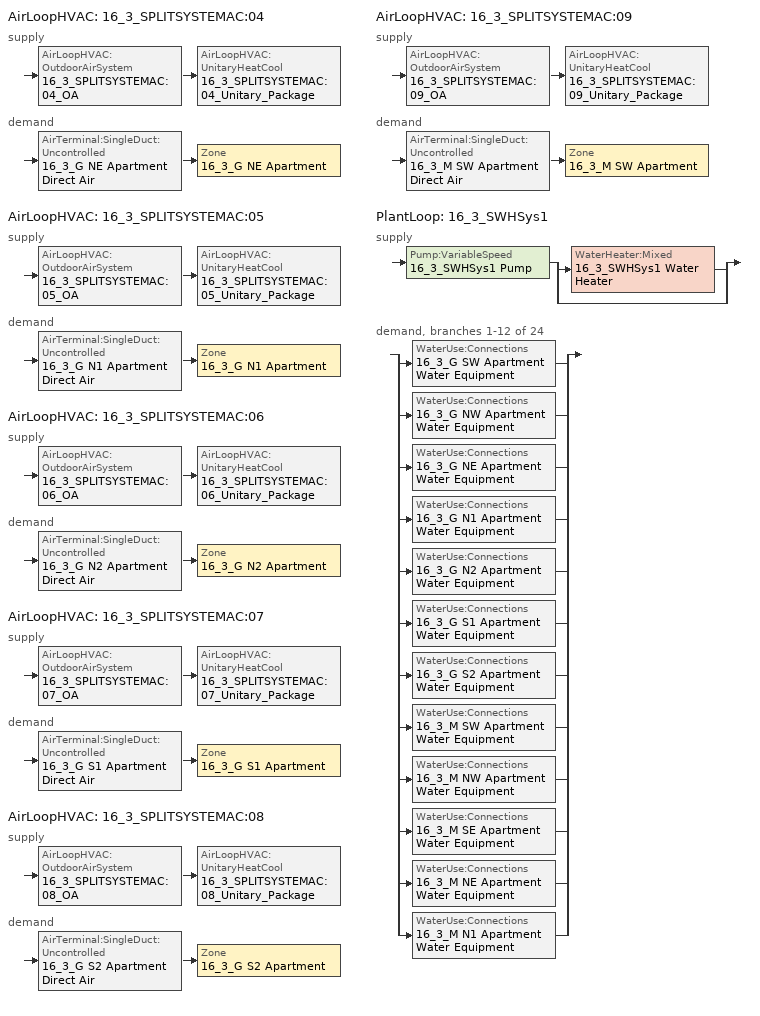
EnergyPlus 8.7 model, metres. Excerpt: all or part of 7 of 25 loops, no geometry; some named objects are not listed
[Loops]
AirLoopHVAC '16_3_SPLITSYSTEMAC:04'
 supply: AirLoopHVAC:OutdoorAirSystem '16_3_SPLITSYSTEMAC:04_OA' > AirLoopHVAC:UnitaryHeatCool '16_3_SPLITSYSTEMAC:04_Unitary_Package'
 demand: AirTerminal:SingleDuct:Uncontrolled '16_3_G NE Apartment Direct Air' > Zone '16_3_G NE Apartment'
AirLoopHVAC '16_3_SPLITSYSTEMAC:05'
 supply: AirLoopHVAC:OutdoorAirSystem '16_3_SPLITSYSTEMAC:05_OA' > AirLoopHVAC:UnitaryHeatCool '16_3_SPLITSYSTEMAC:05_Unitary_Package'
 demand: AirTerminal:SingleDuct:Uncontrolled '16_3_G N1 Apartment Direct Air' > Zone '16_3_G N1 Apartment'
AirLoopHVAC '16_3_SPLITSYSTEMAC:06'
 supply: AirLoopHVAC:OutdoorAirSystem '16_3_SPLITSYSTEMAC:06_OA' > AirLoopHVAC:UnitaryHeatCool '16_3_SPLITSYSTEMAC:06_Unitary_Package'
 demand: AirTerminal:SingleDuct:Uncontrolled '16_3_G N2 Apartment Direct Air' > Zone '16_3_G N2 Apartment'
AirLoopHVAC '16_3_SPLITSYSTEMAC:07'
 supply: AirLoopHVAC:OutdoorAirSystem '16_3_SPLITSYSTEMAC:07_OA' > AirLoopHVAC:UnitaryHeatCool '16_3_SPLITSYSTEMAC:07_Unitary_Package'
 demand: AirTerminal:SingleDuct:Uncontrolled '16_3_G S1 Apartment Direct Air' > Zone '16_3_G S1 Apartment'
AirLoopHVAC '16_3_SPLITSYSTEMAC:08'
 supply: AirLoopHVAC:OutdoorAirSystem '16_3_SPLITSYSTEMAC:08_OA' > AirLoopHVAC:UnitaryHeatCool '16_3_SPLITSYSTEMAC:08_Unitary_Package'
 demand: AirTerminal:SingleDuct:Uncontrolled '16_3_G S2 Apartment Direct Air' > Zone '16_3_G S2 Apartment'
AirLoopHVAC '16_3_SPLITSYSTEMAC:09'
 supply: AirLoopHVAC:OutdoorAirSystem '16_3_SPLITSYSTEMAC:09_OA' > AirLoopHVAC:UnitaryHeatCool '16_3_SPLITSYSTEMAC:09_Unitary_Package'
 demand: AirTerminal:SingleDuct:Uncontrolled '16_3_M SW Apartment Direct Air' > Zone '16_3_M SW Apartment'
PlantLoop '16_3_SWHSys1'
 supply: Pump:VariableSpeed '16_3_SWHSys1 Pump' > split
  | WaterHeater:Mixed '16_3_SWHSys1 Water Heater'
  | bypass
 demand, branches 1-12 of 24: split
  | WaterUse:Connections '16_3_G SW Apartment Water Equipment'
  | WaterUse:Connections '16_3_G NW Apartment Water Equipment'
  | WaterUse:Connections '16_3_G NE Apartment Water Equipment'
  | WaterUse:Connections '16_3_G N1 Apartment Water Equipment'
  | WaterUse:Connections '16_3_G N2 Apartment Water Equipment'
  | WaterUse:Connections '16_3_G S1 Apartment Water Equipment'
  | WaterUse:Connections '16_3_G S2 Apartment Water Equipment'
  | WaterUse:Connections '16_3_M SW Apartment Water Equipment'
  | WaterUse:Connections '16_3_M NW Apartment Water Equipment'
  | WaterUse:Connections '16_3_M SE Apartment Water Equipment'
  | WaterUse:Connections '16_3_M NE Apartment Water Equipment'
  | WaterUse:Connections '16_3_M N1 Apartment Water Equipment'
[DesignSpecification:OutdoorAir] Outdoor Air Method=Flow/Zone; Outdoor Air Flow per Person {m3/s-person}=0; Outdoor Air Flow per Zone Floor Area {m3/s-m2}=0; Outdoor Air Flow per Zone {m3/s}=0.04248
16_3_SZ DSOA G N1 Apartment; 16_3_SZ DSOA G N2 Apartment; 16_3_SZ DSOA G NE Apartment; 16_3_SZ DSOA G S1 Apartment; 16_3_SZ DSOA G S2 Apartment; 16_3_SZ DSOA M SW Apartment
[Sizing:Zone] Zone Cooling Design Supply Air Temperature Input Method=SupplyAirTemperature; Zone Heating Design Supply Air Temperature Input Method=SupplyAirTemperature; Zone Heating Design Supply Air Temperature {C}=40; Zone Cooling Design Supply Air Humidity Ratio {kgWater/kgDryAir}=0.0085; Zone Heating Design Supply Air Humidity Ratio {kgWater/kgDryAir}=0.008; Cooling Design Air Flow Method=DesignDayWithLimit; Cooling Minimum Air Flow {m3/s}=0; Cooling Minimum Air Flow Fraction=0; Heating Design Air Flow Method=DesignDay; Heating Design Air Flow Rate {m3/s}=0
Name | Zone Cooling Design Supply Air Temperature {C} | Design Specification Outdoor Air Object
16_3_G N1 Apartment | 11.1 | 16_3_SZ DSOA G N1 Apartment
16_3_G N2 Apartment | 11.1 | 16_3_SZ DSOA G N2 Apartment
16_3_G NE Apartment | 11.1 | 16_3_SZ DSOA G NE Apartment
16_3_G S1 Apartment | 11.1 | 16_3_SZ DSOA G S1 Apartment
16_3_G S2 Apartment | 11.1 | 16_3_SZ DSOA G S2 Apartment
16_3_M SW Apartment | 14 | 16_3_SZ DSOA M SW Apartment
[Sizing:System] Type of Load to Size On=Sensible; Design Outdoor Air Flow Rate {m3/s}=AUTOSIZE; Central Heating Maximum System Air Flow Ratio=1; Preheat Design Temperature {C}=7; Preheat Design Humidity Ratio {kgWater/kgDryAir}=0.008; Precool Design Temperature {C}=11.1; Precool Design Humidity Ratio {kgWater/kgDryAir}=0.008; Central Cooling Design Supply Air Temperature {C}=11.1; Central Heating Design Supply Air Temperature {C}=40; Type of Zone Sum to Use=NonCoincident; 100% Outdoor Air in Cooling=No; 100% Outdoor Air in Heating=No; Central Cooling Design Supply Air Humidity Ratio {kgWater/kgDryAir}=0.0085; Central Heating Design Supply Air Humidity Ratio {kgWater/kgDryAir}=0.008; Cooling Supply Air Flow Rate Method=DesignDay; Cooling Supply Air Flow Rate {m3/s}=0; Heating Supply Air Flow Rate Method=DesignDay; Heating Supply Air Flow Rate {m3/s}=0; Zone Maximum Outdoor Air Fraction=1; Cooling Design Capacity Method=CoolingDesignCapacity; Cooling Design Capacity {W}=autosize; Heating Design Capacity Method=HeatingDesignCapacity; Heating Design Capacity {W}=autosize; Central Cooling Capacity Control Method=VAV
16_3_SPLITSYSTEMAC:04; 16_3_SPLITSYSTEMAC:05; 16_3_SPLITSYSTEMAC:06; 16_3_SPLITSYSTEMAC:07; 16_3_SPLITSYSTEMAC:08; 16_3_SPLITSYSTEMAC:09
[Sizing:Plant]
16_3_SWHSys1: Loop Type=Heating; Design Loop Exit Temperature {C}=55; Loop Design Temperature Difference {deltaC}=5
[ZoneControl:Thermostat] Control Type Schedule=16_Dual Zone Control Type Sched
Name | Zone or ZoneList | Control 1
16_3_G N1 Apartment Thermostat | 16_3_G N1 Apartment | 16_3_G N1 Apartment DualSPSched
16_3_G N2 Apartment Thermostat | 16_3_G N2 Apartment | 16_3_G N2 Apartment DualSPSched
16_3_G NE Apartment Thermostat | 16_3_G NE Apartment | 16_3_G NE Apartment DualSPSched
16_3_G S1 Apartment Thermostat | 16_3_G S1 Apartment | 16_3_G S1 Apartment DualSPSched
16_3_G S2 Apartment Thermostat | 16_3_G S2 Apartment | 16_3_G S2 Apartment DualSPSched
16_3_M SW Apartment Thermostat | 16_3_M SW Apartment | 16_3_M SW Apartment DualSPSched
[ThermostatSetpoint:DualSetpoint] Heating Setpoint Temperature Schedule=16_APT_HTGSETP_SCH; Cooling Setpoint Temperature Schedule=16_APT_CLGSETP_SCH
16_3_G N1 Apartment DualSPSched; 16_3_G N2 Apartment DualSPSched; 16_3_G NE Apartment DualSPSched; 16_3_G S1 Apartment DualSPSched; 16_3_G S2 Apartment DualSPSched; 16_3_M SW Apartment DualSPSched
[AirTerminal:SingleDuct:Uncontrolled] Availability Schedule=16_ALWAYS_ON; Maximum Air Flow Rate {m3/s}=AUTOSIZE
16_3_G N1 Apartment Direct Air; 16_3_G N2 Apartment Direct Air; 16_3_G NE Apartment Direct Air; 16_3_G S1 Apartment Direct Air; 16_3_G S2 Apartment Direct Air; 16_3_M SW Apartment Direct Air
[Zone equipment]
16_3_G N1 Apartment: 16_3_G N1 Apartment Direct Air
16_3_G N2 Apartment: 16_3_G N2 Apartment Direct Air
16_3_G NE Apartment: 16_3_G NE Apartment Direct Air
16_3_G S1 Apartment: 16_3_G S1 Apartment Direct Air
16_3_G S2 Apartment: 16_3_G S2 Apartment Direct Air
16_3_M SW Apartment: 16_3_M SW Apartment Direct Air
[Fan:OnOff] Availability Schedule=16_ALWAYS_ON; Fan Total Efficiency=0.53625; Pressure Rise {Pa}=550; Maximum Flow Rate {m3/s}=AUTOSIZE; Motor Efficiency=0.825; Motor In Airstream Fraction=1
16_3_SPLITSYSTEMAC:04_Unitary_Package_fan; 16_3_SPLITSYSTEMAC:05_Unitary_Package_fan; 16_3_SPLITSYSTEMAC:06_Unitary_Package_fan; 16_3_SPLITSYSTEMAC:07_Unitary_Package_fan; 16_3_SPLITSYSTEMAC:08_Unitary_Package_fan; 16_3_SPLITSYSTEMAC:09_Unitary_Package_fan
[Coil:Cooling:DX:SingleSpeed] Availability Schedule=16_CoolingCoilAvailSched; Gross Rated Total Cooling Capacity {W}=AUTOSIZE; Gross Rated Sensible Heat Ratio=AUTOSIZE; Gross Rated Cooling COP {W/W}=3.66668; Rated Air Flow Rate {m3/s}=AUTOSIZE; Total Cooling Capacity Function of Temperature Curve=16_3_Cool-Cap-fT; Total Cooling Capacity Function of Flow Fraction Curve=16_3_ConstantCubic; Energy Input Ratio Function of Temperature Curve=16_3_Cool-EIR-fT; Energy Input Ratio Function of Flow Fraction Curve=16_3_ConstantCubic; Part Load Fraction Correlation Curve=16_3_Cool-PLF-fPLR
16_3_SPLITSYSTEMAC:04_Unitary_Package_CoolCoil; 16_3_SPLITSYSTEMAC:05_Unitary_Package_CoolCoil; 16_3_SPLITSYSTEMAC:06_Unitary_Package_CoolCoil; 16_3_SPLITSYSTEMAC:07_Unitary_Package_CoolCoil; 16_3_SPLITSYSTEMAC:08_Unitary_Package_CoolCoil; 16_3_SPLITSYSTEMAC:09_Unitary_Package_CoolCoil
[Coil:Heating:Fuel] Availability Schedule=16_ReheatCoilAvailSched; Fuel Type=NaturalGas; Burner Efficiency=0.8; Nominal Capacity {W}=AUTOSIZE
16_3_SPLITSYSTEMAC:04_Unitary_Package_HeatCoil; 16_3_SPLITSYSTEMAC:05_Unitary_Package_HeatCoil; 16_3_SPLITSYSTEMAC:06_Unitary_Package_HeatCoil; 16_3_SPLITSYSTEMAC:07_Unitary_Package_HeatCoil; 16_3_SPLITSYSTEMAC:08_Unitary_Package_HeatCoil; 16_3_SPLITSYSTEMAC:09_Unitary_Package_HeatCoil
[AirLoopHVAC:UnitaryHeatCool] Availability Schedule=16_ALWAYS_ON; Supply Air Fan Operating Mode Schedule=16_Apt_Operation; Maximum Supply Air Temperature {C}=AUTOSIZE; Cooling Supply Air Flow Rate {m3/s}=AUTOSIZE; Heating Supply Air Flow Rate {m3/s}=AUTOSIZE; No Load Supply Air Flow Rate {m3/s}=AUTOSIZE; Fan Placement=BlowThrough; Dehumidification Control Type=None
Name | Controlling Zone or Thermostat Location | Supply Fan | Heating Coil | Cooling Coil
16_3_SPLITSYSTEMAC:04_Unitary_Package | 16_3_G NE Apartment | 16_3_SPLITSYSTEMAC:04_Unitary_Package_fan | 16_3_SPLITSYSTEMAC:04_Unitary_Package_HeatCoil | 16_3_SPLITSYSTEMAC:04_Unitary_Package_CoolCoil
16_3_SPLITSYSTEMAC:05_Unitary_Package | 16_3_G N1 Apartment | 16_3_SPLITSYSTEMAC:05_Unitary_Package_fan | 16_3_SPLITSYSTEMAC:05_Unitary_Package_HeatCoil | 16_3_SPLITSYSTEMAC:05_Unitary_Package_CoolCoil
16_3_SPLITSYSTEMAC:06_Unitary_Package | 16_3_G N2 Apartment | 16_3_SPLITSYSTEMAC:06_Unitary_Package_fan | 16_3_SPLITSYSTEMAC:06_Unitary_Package_HeatCoil | 16_3_SPLITSYSTEMAC:06_Unitary_Package_CoolCoil
16_3_SPLITSYSTEMAC:07_Unitary_Package | 16_3_G S1 Apartment | 16_3_SPLITSYSTEMAC:07_Unitary_Package_fan | 16_3_SPLITSYSTEMAC:07_Unitary_Package_HeatCoil | 16_3_SPLITSYSTEMAC:07_Unitary_Package_CoolCoil
16_3_SPLITSYSTEMAC:08_Unitary_Package | 16_3_G S2 Apartment | 16_3_SPLITSYSTEMAC:08_Unitary_Package_fan | 16_3_SPLITSYSTEMAC:08_Unitary_Package_HeatCoil | 16_3_SPLITSYSTEMAC:08_Unitary_Package_CoolCoil
16_3_SPLITSYSTEMAC:09_Unitary_Package | 16_3_M SW Apartment | 16_3_SPLITSYSTEMAC:09_Unitary_Package_fan | 16_3_SPLITSYSTEMAC:09_Unitary_Package_HeatCoil | 16_3_SPLITSYSTEMAC:09_Unitary_Package_CoolCoil
[Controller:OutdoorAir] Minimum Outdoor Air Flow Rate {m3/s}=AUTOSIZE; Maximum Outdoor Air Flow Rate {m3/s}=AUTOSIZE; Economizer Control Type=NoEconomizer; Economizer Control Action Type=ModulateFlow; Economizer Maximum Limit Dry-Bulb Temperature {C}=28; Economizer Maximum Limit Enthalpy {J/kg}=64000; Economizer Minimum Limit Dry-Bulb Temperature {C}=-100; Lockout Type=NoLockout; Minimum Limit Type=FixedMinimum; Minimum Outdoor Air Schedule=16_MinOA_Sched
16_3_SPLITSYSTEMAC:04_OA_Controller; 16_3_SPLITSYSTEMAC:05_OA_Controller; 16_3_SPLITSYSTEMAC:06_OA_Controller; 16_3_SPLITSYSTEMAC:07_OA_Controller; 16_3_SPLITSYSTEMAC:08_OA_Controller; 16_3_SPLITSYSTEMAC:09_OA_Controller
[AirLoopHVAC] Design Supply Air Flow Rate {m3/s}=AUTOSIZE
16_3_SPLITSYSTEMAC:04; 16_3_SPLITSYSTEMAC:05; 16_3_SPLITSYSTEMAC:06; 16_3_SPLITSYSTEMAC:07; 16_3_SPLITSYSTEMAC:08; 16_3_SPLITSYSTEMAC:09
[Pump:VariableSpeed]
16_3_SWHSys1 Pump: Design Maximum Flow Rate {m3/s}=AUTOSIZE; Design Pump Head {Pa}=0.01; Design Power Consumption {W}=AUTOSIZE; Motor Efficiency=1; Fraction of Motor Inefficiencies to Fluid Stream=0; Coefficient 1 of the Part Load Performance Curve=0; Coefficient 2 of the Part Load Performance Curve=1; Coefficient 3 of the Part Load Performance Curve=0; Coefficient 4 of the Part Load Performance Curve=0; Design Minimum Flow Rate {m3/s}=0; Pump Control Type=Intermittent
[WaterHeater:Mixed]
16_3_SWHSys1 Water Heater: Tank Volume {m3}=0.003785; Setpoint Temperature Schedule=16_SWHSys1 Water Heater Setpoint Temperature Schedule Name; Maximum Temperature Limit {C}=82.2222; Heater Control Type=Modulate; Heater Maximum Capacity {W}=211500; Heater Fuel Type=NATURALGAS; Heater Thermal Efficiency=0.8; Off Cycle Parasitic Fuel Consumption Rate {W}=2; Off Cycle Parasitic Fuel Type=NATURALGAS; Off Cycle Parasitic Heat Fraction to Tank=0.8; On Cycle Parasitic Fuel Type=NATURALGAS; Ambient Temperature Indicator=Schedule; Ambient Temperature Schedule=16_SWHSys1 Water Heater Ambient Temperature Schedule Name; Off Cycle Loss Coefficient to Ambient Temperature {W/K}=6; On Cycle Loss Coefficient to Ambient Temperature {W/K}=6; Use Side Effectiveness=1; Use Side Design Flow Rate {m3/s}=AUTOSIZE; Source Side Design Flow Rate {m3/s}=AUTOSIZE; Indirect Water Heating Recovery Time {hr}=1.5
[PlantLoop]
16_3_SWHSys1: Fluid Type=Water; Plant Equipment Operation Scheme=16_3_SWHSys1 Loop Operation Scheme List; Maximum Loop Temperature {C}=60; Minimum Loop Temperature {C}=10; Maximum Loop Flow Rate {m3/s}=AUTOSIZE; Minimum Loop Flow Rate {m3/s}=0; Plant Loop Volume {m3}=AUTOSIZE; Load Distribution Scheme=Optimal
[PlantEquipmentList]
16_3_SWHSys1 Equipment List: 16_3_SWHSys1 Water Heater
[PlantEquipmentOperation:HeatingLoad]
16_3_SWHSys1 Operation Scheme: Load Range 1 Lower Limit {W}=0; Load Range 1 Upper Limit {W}=1000000000000000; Range 1 Equipment List=16_3_SWHSys1 Equipment List
[PlantEquipmentOperationSchemes]
16_3_SWHSys1 Loop Operation Scheme List: Control Scheme 1=16_3_SWHSys1 Operation Scheme; Control Scheme 1 Schedule=16_ALWAYS_ON
[SetpointManager:Scheduled]
16_3_SWHSys1 Loop Setpoint Manager: Control Variable=Temperature; Schedule=16_SWHSys1-Loop-Temp-Schedule; Setpoint Node or NodeList=16_3_SWHSys1 Supply Outlet Node
[SetpointManager:SingleZone:Reheat] Control Variable=Temperature; Minimum Supply Air Temperature {C}=10; Maximum Supply Air Temperature {C}=50
Name | Control Zone | Setpoint Node or NodeList
16_3_SupAirTemp Mngr G N1 Apartment | 16_3_G N1 Apartment | 16_3_SPLITSYSTEMAC:05 Supply Equipment Outlet Node
16_3_SupAirTemp Mngr G N2 Apartment | 16_3_G N2 Apartment | 16_3_SPLITSYSTEMAC:06 Supply Equipment Outlet Node
16_3_SupAirTemp Mngr G NE Apartment | 16_3_G NE Apartment | 16_3_SPLITSYSTEMAC:04 Supply Equipment Outlet Node
16_3_SupAirTemp Mngr G S1 Apartment | 16_3_G S1 Apartment | 16_3_SPLITSYSTEMAC:07 Supply Equipment Outlet Node
16_3_SupAirTemp Mngr G S2 Apartment | 16_3_G S2 Apartment | 16_3_SPLITSYSTEMAC:08 Supply Equipment Outlet Node
16_3_SupAirTemp Mngr M SW Apartment | 16_3_M SW Apartment | 16_3_SPLITSYSTEMAC:09 Supply Equipment Outlet Node
[SetpointManager:MixedAir] Control Variable=Temperature
Name | Setpoint Node or NodeList
16_3_SPLITSYSTEMAC:04_OAMixed Air Temp Manager | 16_3_OA-SPLITSYSTEMAC:04_Unitary_PackageNode
16_3_SPLITSYSTEMAC:05_OAMixed Air Temp Manager | 16_3_OA-SPLITSYSTEMAC:05_Unitary_PackageNode
16_3_SPLITSYSTEMAC:06_OAMixed Air Temp Manager | 16_3_OA-SPLITSYSTEMAC:06_Unitary_PackageNode
16_3_SPLITSYSTEMAC:07_OAMixed Air Temp Manager | 16_3_OA-SPLITSYSTEMAC:07_Unitary_PackageNode
16_3_SPLITSYSTEMAC:08_OAMixed Air Temp Manager | 16_3_OA-SPLITSYSTEMAC:08_Unitary_PackageNode
16_3_SPLITSYSTEMAC:09_OAMixed Air Temp Manager | 16_3_OA-SPLITSYSTEMAC:09_Unitary_PackageNode
[WaterUse:Equipment] Peak Flow Rate {m3/s}=3.66e-06; Flow Rate Fraction Schedule=16_APT_DHW_SCH; Target Temperature Schedule=16_Apartment Water Equipment Temp Sched; Hot Water Supply Temperature Schedule=16_Apartment Water Equipment Hot Supply Temp Sched; Sensible Fraction Schedule=16_Apartment Water Equipment Sensible fract sched; Latent Fraction Schedule=16_Apartment Water Equipment Latent fract sched
Name | Zone
16_3_G SW Apartment Water Equipment | 16_3_G SW Apartment
16_3_G NW Apartment Water Equipment | 16_3_G NW Apartment
16_3_G NE Apartment Water Equipment | 16_3_G NE Apartment
16_3_G N1 Apartment Water Equipment | 16_3_G N1 Apartment
16_3_G N2 Apartment Water Equipment | 16_3_G N2 Apartment
16_3_G S1 Apartment Water Equipment | 16_3_G S1 Apartment
16_3_G S2 Apartment Water Equipment | 16_3_G S2 Apartment
16_3_M SW Apartment Water Equipment | 16_3_M SW Apartment
16_3_M NW Apartment Water Equipment | 16_3_M NW Apartment
16_3_M SE Apartment Water Equipment | 16_3_M SE Apartment
16_3_M NE Apartment Water Equipment | 16_3_M NE Apartment
16_3_M N1 Apartment Water Equipment | 16_3_M N1 Apartment
[WaterUse:Connections]
Name | Water Use Equipment 1
16_3_G SW Apartment Water Equipment | 16_3_G SW Apartment Water Equipment
16_3_G NW Apartment Water Equipment | 16_3_G NW Apartment Water Equipment
16_3_G NE Apartment Water Equipment | 16_3_G NE Apartment Water Equipment
16_3_G N1 Apartment Water Equipment | 16_3_G N1 Apartment Water Equipment
16_3_G N2 Apartment Water Equipment | 16_3_G N2 Apartment Water Equipment
16_3_G S1 Apartment Water Equipment | 16_3_G S1 Apartment Water Equipment
16_3_G S2 Apartment Water Equipment | 16_3_G S2 Apartment Water Equipment
16_3_M SW Apartment Water Equipment | 16_3_M SW Apartment Water Equipment
16_3_M NW Apartment Water Equipment | 16_3_M NW Apartment Water Equipment
16_3_M SE Apartment Water Equipment | 16_3_M SE Apartment Water Equipment
16_3_M NE Apartment Water Equipment | 16_3_M NE Apartment Water Equipment
16_3_M N1 Apartment Water Equipment | 16_3_M N1 Apartment Water Equipment
[Schedule:Compact]
16_ALWAYS_ON; 16_MinOA_Sched: Through: 12/31, For: AllDays, Until: 24:00, 1
16_APT_CLGSETP_SCH: THROUGH: 12/31, FOR:AllDays, UNTIL: 24:00, 25
16_APT_HTGSETP_SCH: THROUGH: 12/31, FOR:AllDays, UNTIL: 24:00, 20
16_Dual Zone Control Type Sched: Through: 12/31, For: AllDays, Until: 24:00, 4
16_Apt_Operation: Through: 12/31, For: AllDays, Until: 24:00, 0
16_Apartment Water Equipment Latent fract sched: Through: 12/31, For: AllDays, Until: 24:00, 0.05
16_Apartment Water Equipment Sensible fract sched: Through: 12/31, For: AllDays, Until: 24:00, 0.2
16_Apartment Water Equipment Temp Sched; 16_Apartment Water Equipment Hot Supply Temp Sched: Through: 12/31, For: AllDays, Until: 24:00, 43.3
16_SWHSys1 Water Heater Setpoint Temperature Schedule Name; 16_SWHSys1-Loop-Temp-Schedule: Through: 12/31, For: AllDays, Until: 24:00, 60
16_SWHSys1 Water Heater Ambient Temperature Schedule Name: Through: 12/31, For: AllDays, Until: 24:00, 22
16_APT_DHW_SCH: THROUGH: 12/31, FOR: AllDays, UNTIL: 1:00, 0.08, UNTIL: 2:00, 0.04, UNTIL: 3:00, 0.01, UNTIL: 4:00, 0.01, UNTIL: 5:00, 0.04, UNTIL: 6:00, 0.27, UNTIL: 7:00, 0.94, UNTIL: 8:00, 1, UNTIL: 9:00, 0.96, UNTIL: 10:00, 0.84, UNTIL: 11:00, 0.76, UNTIL: 12:00, 0.61, UNTIL: 13:00, 0.53, UNTIL: 14:00, 0.47, UNTIL: 15:00, 0.41, UNTIL: 16:00, 0.47, UNTIL: 17:00, 0.55, UNTIL: 18:00, 0.73, UNTIL: 19:00, 0.86, UNTIL: 20:00, 0.82, UNTIL: 21:00, 0.75, UNTIL: 22:00, 0.61, UNTIL: 23:00, 0.53, UNTIL: 24:00, 0.29
16_CoolingCoilAvailSched: Through: 5/15, For: AllDays, Until: 24:00, 0, Through: 9/30, For: WeekDays, Until: 7:00, 1, Until: 17:00, 1, Until: 24:00, 1, For: SummerDesignDay WinterDesignDay, Until: 24:00, 1, For: AllOtherDays, Until: 24:00, 1, Through: 12/31, For: AllDays, Until: 24:00, 0
16_ReheatCoilAvailSched: Through: 6/30, For: AllDays, Until: 24:00, 1, Through: 8/31, For: WeekDays, Until: 7:00, 1, Until: 17:00, 1, Until: 24:00, 1, For: SummerDesignDay WinterDesignDay, Until: 24:00, 1, For: AllOtherDays, Until: 24:00, 1, Through: 12/31, For: AllDays, Until: 24:00, 1
[Curve:Quadratic]
16_3_Cool-PLF-fPLR: Coefficient1 Constant=0.909496; Coefficient2 x=0.0986477; Coefficient3 x**2=-0.00819488; Minimum Value of x=0; Maximum Value of x=1; Minimum Curve Output=0.7; Maximum Curve Output=1
[Curve:Cubic]
16_3_ConstantCubic: Coefficient1 Constant=1; Coefficient2 x=0; Coefficient3 x**2=0; Coefficient4 x**3=0; Minimum Value of x=-100; Maximum Value of x=100
[Curve:Biquadratic] Minimum Value of x=-100; Maximum Value of x=100; Minimum Value of y=-100; Maximum Value of y=100
Name | Coefficient1 Constant | Coefficient2 x | Coefficient3 x**2 | Coefficient4 y | Coefficient5 y**2 | Coefficient6 x*y
16_3_Cool-Cap-fT | 0.971212 | -0.0152755 | 0.00144345 | -0.00039321 | -6.8364e-06 | -0.000290596
16_3_Cool-EIR-fT | 0.286871 | 0.0239022 | -0.000810648 | 0.0134585 | 0.000338936 | -0.000487004
